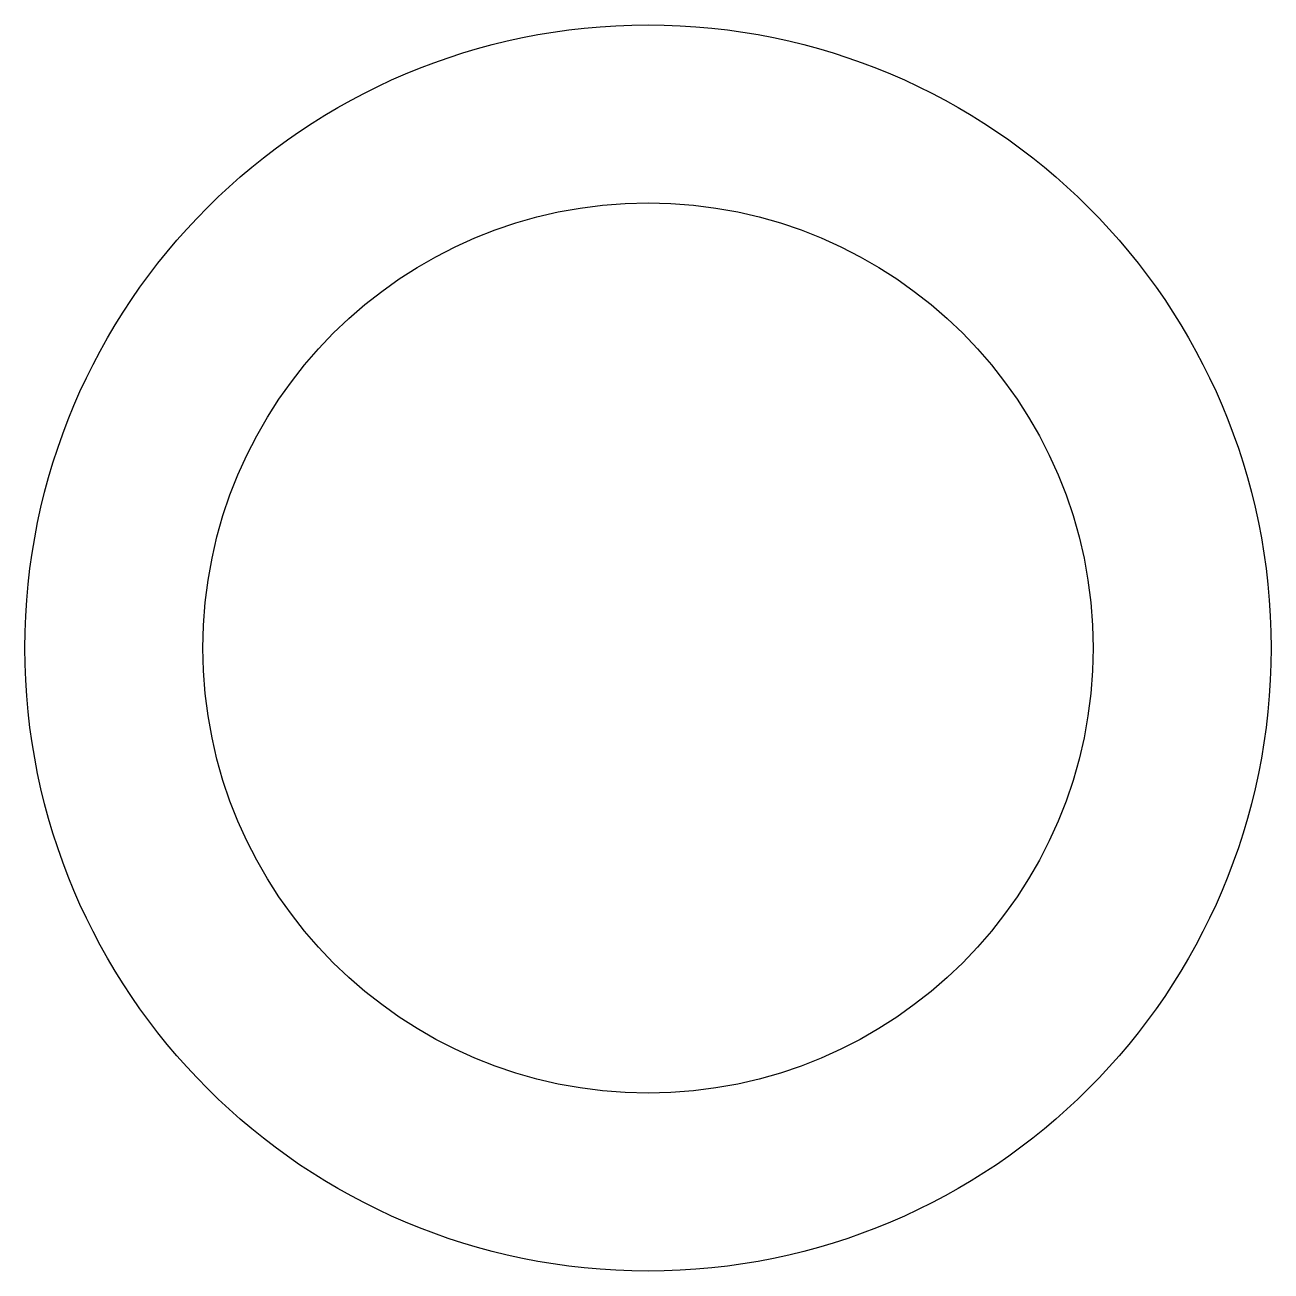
# Model space of a CAD drawing. Header units: millimetres. Extents: x -2969.268 to -2969.058, y 3746.631 to 3746.841.
import ezdxf

# ---------------------------------------------------------------- set-up
doc = ezdxf.new("R2010")
doc.units = ezdxf.units.MM
doc.header["$LTSCALE"] = 10
doc.layers.add('ELE_LUMINÁRIAS', color=4, linetype='Continuous')

msp = doc.modelspace()

# ---------------------------------------------------------------- linework, layer by layer
at = {"layer": 'ELE_LUMINÁRIAS', "color": 2}
msp.add_circle((-2969.1628, 3746.73567), 0.105, dxfattribs=at)
at = {"layer": 'ELE_LUMINÁRIAS', "color": 4}
msp.add_circle((-2969.1628, 3746.73567), 0.075, dxfattribs=at)

doc.saveas('drawing.dxf')
